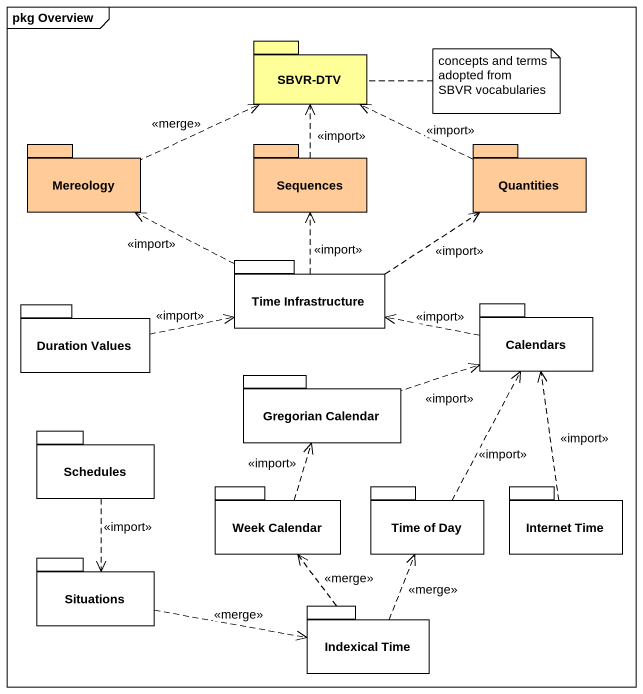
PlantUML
@startuml
mainframe pkg Overview
package "SBVR-DTV" as SBVR_DTV #FFFF99 {
}
package Mereology #FFCC99 {
}
package Sequences #FFCC99 {
}
package Quantities #FFCC99 {
}
package "Time Infrastructure" as Time_Infrastructure {
}
package "Duration Values" as Duration_Values {
}
package Calendars {
}
package "Gregorian Calendar" as Gregorian_Calendar {
}
package Schedules {
}
package "Week Calendar" as Week_Calendar {
}
package "Time of Day" as Time_of_Day {
}
package "Internet Time" as Internet_Time {
}
package Situations {
}
package "Indexical Time" as Indexical_Time {
}
Mereology .right.> SBVR_DTV : <<merge>>
Sequences .up.> SBVR_DTV : <<import>>
Quantities .left.> SBVR_DTV : <<import>>
Time_Infrastructure .left.> Mereology : <<import>>
Time_Infrastructure .up.> Sequences : <<import>>
Time_Infrastructure .right.> Quantities : <<import>>
Duration_Values .right.> Time_Infrastructure : <<import>>
Calendars .left.> Time_Infrastructure : <<import>>
Gregorian_Calendar .right.> Calendars : <<import>>
Schedules ..> Situations : <<import>>
Week_Calendar .up.> Gregorian_Calendar : <<import>>
Time_of_Day .up.> Calendars : <<import>>
Internet_Time .up.> Calendars : <<import>>
Situations .right.> Indexical_Time : <<merge>>
Indexical_Time .up.> Week_Calendar : <<merge>>
Indexical_Time .up.> Time_of_Day : <<merge>>
note right of SBVR_DTV : concepts and terms adopted from SBVR vocabularies
@enduml
